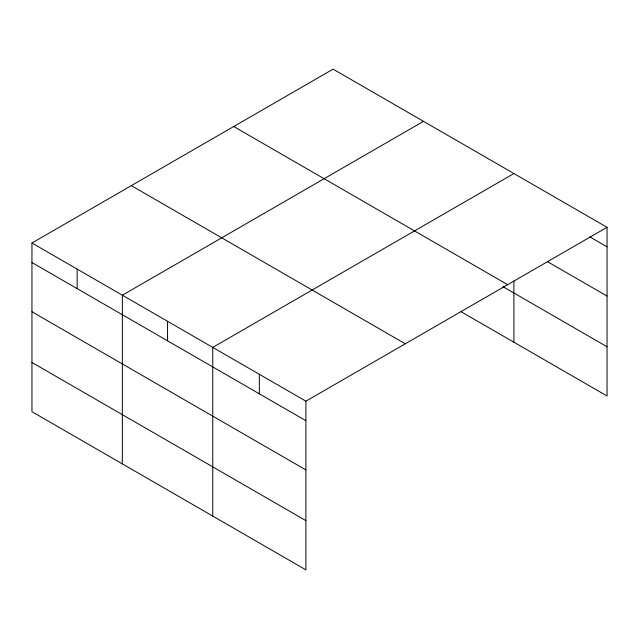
<?xml version="1.0" encoding="UTF-8"?>
<svg xmlns="http://www.w3.org/2000/svg" width="639" height="639" viewBox="0 0 639 639"><rect width="100%" height="100%" fill="white"/><g stroke="black" fill="none" stroke-linecap="round" stroke-linejoin="round"><path stroke-width="0.96" d="M461.031 311.688L607.05 395.988L607.05 227.308L333.095 69.148L31.95 243.012L31.95 411.692L305.905 569.852L305.905 401.172L31.95 243.012M423.505 121.338L122.353 295.202L122.353 463.882M513.908 173.536L212.755 347.4L212.755 516.08M305.905 401.172L607.05 227.308M589.805 236.877L607.05 246.838M547.543 261.702L607.05 296.057M233.722 126.522L507.67 284.682M502.821 286.591L607.05 346.769M131.33 185.637L405.278 343.798M31.95 262.541L305.905 420.702M31.95 311.76L305.905 469.921M31.95 362.473L305.905 520.633M513.908 281.064L513.908 342.216M259.33 374.286L259.33 393.816M167.554 321.305L167.554 340.835M77.151 269.107L77.151 288.636"/></g></svg>
